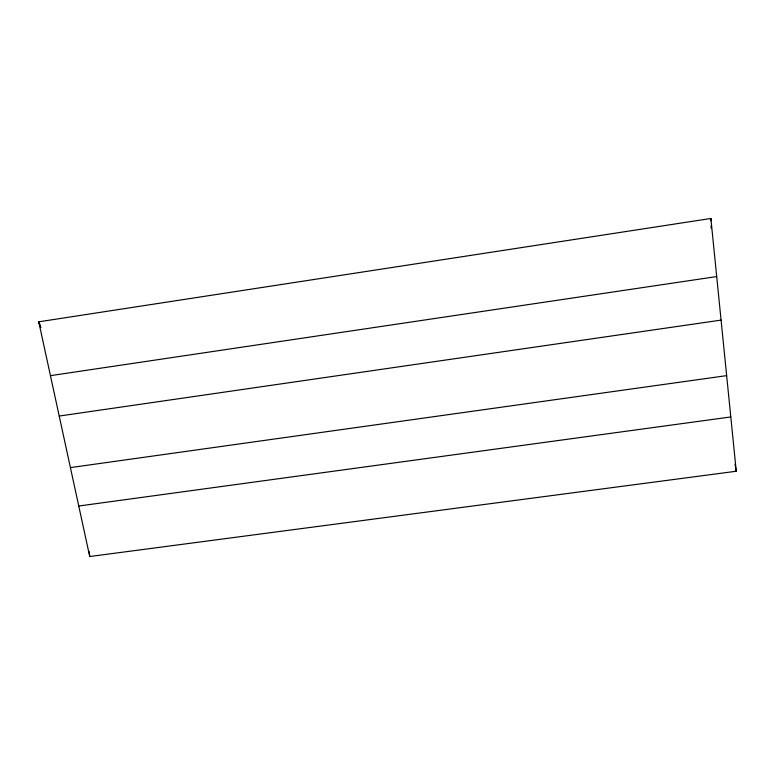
<?xml version="1.0" encoding="UTF-8"?>
<svg xmlns="http://www.w3.org/2000/svg" width="775" height="775" viewBox="0 0 775 775"><rect width="100%" height="100%" fill="white"/><g stroke="black" fill="none" stroke-linecap="round" stroke-linejoin="round"><path stroke-width="1.16" d="M710.869 218.472L38.75 321.809L89.726 556.528L736.25 471.248L710.869 218.472L710.937 220.885M50.443 375.652L716.71 276.568M59.21 416.049L721.079 320.104M70.409 467.606L726.65 375.633M78.75 506.017L730.796 416.95M736.173 471.171L735.039 464.147M40.746 327.467L38.75 321.809L40.746 327.505M89.261 551.713L89.726 556.528M711.072 225.699L711.13 228.112"/></g></svg>
